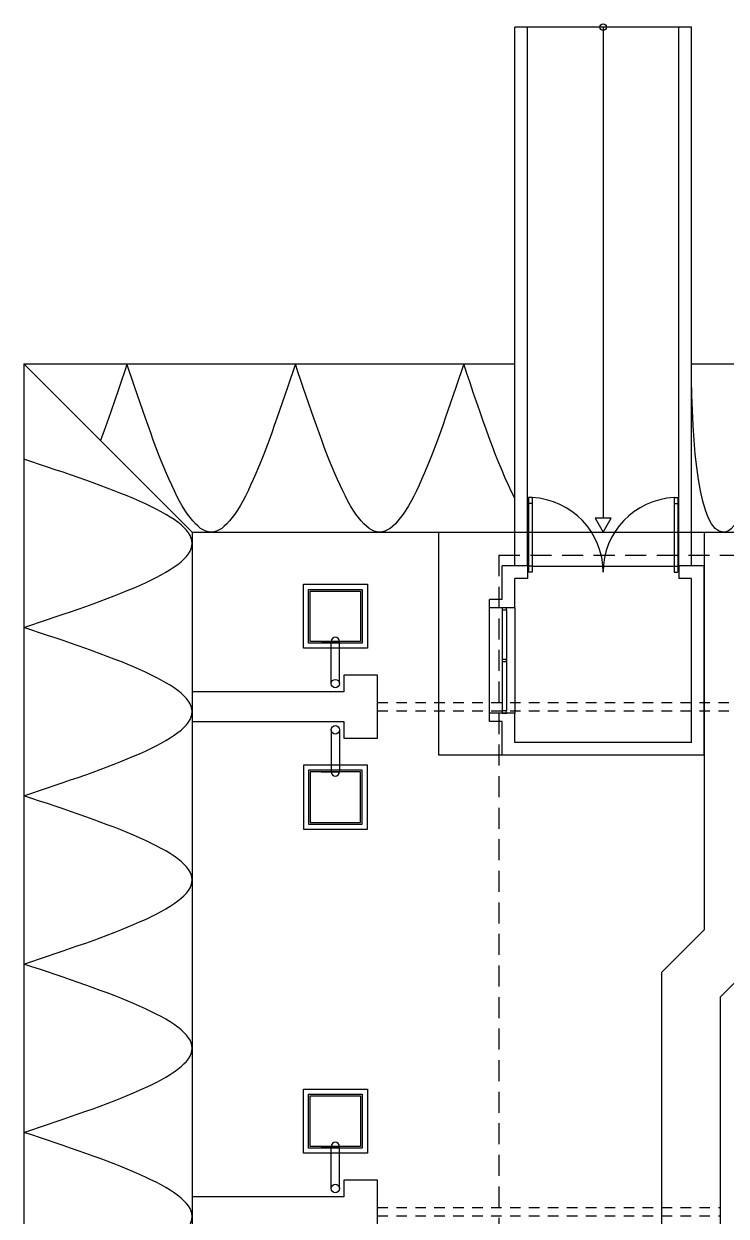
# Model space of a CAD drawing. Extents: x -1592 to 8, y 0 to 418.
# Drawn here: x -1164.31 to -1155.97, y 383.1 to 397.27 of the extents above; entities that cross this region are included whole.
import ezdxf

# ---------------------------------------------------------------- set-up
doc = ezdxf.new("R2010")
doc.units = 0
doc.header["$LTSCALE"] = 0.5
doc.header["$MEASUREMENT"] = 0
doc.linetypes.add('DASHED2', pattern=[0.375, 0.25, -0.125])
doc.layers.add('edificio', color=1, linetype='CONTINUOUS')

msp = doc.modelspace()

# ---------------------------------------------------------------- linework, layer by layer
at = {"layer": 'edificio', "color": 1}
for p, q in [((-1156.379, 397.232), (-1158.479, 397.232)), ((-1158.479, 390.832), (-1158.479, 397.232)), ((-1158.329, 390.832), (-1158.329, 397.232)), ((-1157.429, 397.232), (-1157.429, 391.396)), ((-1156.529, 390.832), (-1156.529, 397.232)), ((-1156.379, 390.832), (-1156.379, 397.232)), ((-1159.379, 388.582), (-1159.379, 391.232)), ((-1158.479, 391.232), (-1156.379, 391.232)), ((-1156.229, 391.232), (-1156.229, 386.504)), ((-1158.274, 390.827), (-1156.584, 390.827)), ((-1158.779, 389.082), (-1158.779, 390.332)), ((-1158.629, 390.307), (-1158.629, 389.107)), ((-1158.579, 390.307), (-1158.579, 389.107)), ((-1158.479, 390.332), (-1158.479, 389.082)), ((-1160.778, 389.932), (-1160.56, 389.932)), ((-1160.66, 389.432), (-1160.66, 389.932)), ((-1160.56, 389.432), (-1160.56, 389.932)), ((-1160.66, 388.882), (-1160.66, 388.382)), ((-1160.56, 388.882), (-1160.56, 388.382)), ((-1158.629, 388.582), (-1159.379, 388.582)), ((-1160.778, 388.382), (-1160.56, 388.382)), ((-1156.735, 385.998), (-1156.229, 386.504)), ((-1156.735, 385.998), (-1156.735, 373.811)), ((-1160.778, 383.932), (-1160.56, 383.932)), ((-1160.66, 383.432), (-1160.66, 383.932)), ((-1160.56, 383.432), (-1160.56, 383.932))]:
    msp.add_line(p, q, dxfattribs=at)
at = {"layer": 'edificio'}
for p, q in [((-1164.31, 393.232), (-1164.31, 366.099)), ((-1164.31, 393.232), (-1158.479, 393.232)), ((-1156.379, 393.232), (-1155.529, 393.232)), ((-1158.274, 391.642), (-1158.314, 391.642)), ((-1158.314, 391.642), (-1158.314, 390.757)), ((-1158.274, 391.642), (-1158.274, 390.757)), ((-1156.584, 391.642), (-1156.544, 391.642)), ((-1156.584, 391.642), (-1156.584, 390.757)), ((-1156.544, 391.642), (-1156.544, 390.757)), ((-1158.274, 391.572), (-1158.314, 391.572)), ((-1156.584, 391.572), (-1156.544, 391.572)), ((-1162.31, 391.232), (-1162.31, 368.099)), ((-1162.31, 391.232), (-1158.479, 391.232)), ((-1156.379, 391.232), (-1155.529, 391.232)), ((-1158.629, 390.432), (-1158.629, 390.832)), ((-1158.329, 390.832), (-1158.629, 390.832)), ((-1158.329, 390.832), (-1158.479, 390.832)), ((-1158.329, 390.832), (-1158.329, 390.682)), ((-1158.274, 390.827), (-1158.314, 390.827)), ((-1156.584, 390.827), (-1156.544, 390.827)), ((-1156.529, 390.832), (-1156.529, 390.682)), ((-1156.229, 390.832), (-1156.529, 390.832)), ((-1156.229, 388.582), (-1156.229, 390.832)), ((-1158.329, 390.682), (-1158.479, 390.682)), ((-1158.479, 390.332), (-1158.479, 390.682)), ((-1158.274, 390.757), (-1158.314, 390.757)), ((-1156.584, 390.757), (-1156.544, 390.757)), ((-1156.379, 390.682), (-1156.529, 390.682)), ((-1156.379, 388.732), (-1156.379, 390.682)), ((-1158.779, 390.332), (-1158.779, 390.432)), ((-1158.629, 390.432), (-1158.779, 390.432)), ((-1158.479, 390.332), (-1158.779, 390.332)), ((-1158.779, 388.982), (-1158.779, 389.082)), ((-1158.479, 389.082), (-1158.779, 389.082)), ((-1158.629, 388.982), (-1158.779, 388.982)), ((-1158.629, 388.582), (-1158.629, 388.982)), ((-1158.479, 388.732), (-1158.479, 389.082)), ((-1156.379, 388.732), (-1158.479, 388.732)), ((-1156.229, 388.582), (-1158.629, 388.582)), ((-1156.035, 385.708), (-1155.529, 386.214)), ((-1156.035, 382.957), (-1156.035, 385.708))]:
    msp.add_line(p, q, dxfattribs=at)
at = {"layer": 'edificio', "color": 6}
msp.add_line((-1162.31, 391.232), (-1164.31, 393.232), dxfattribs=at)
at = {"layer": 'edificio', "color": 1, "linetype": 'DASHED2', "ltscale": 2}
for q in [(-1155.529, 390.957), (-1158.667, 369.336)]:
    msp.add_line((-1158.667, 390.957), q, dxfattribs=at)
at = {"layer": 'edificio', "linetype": 'DASHED2'}
for p, q in [((-1160.11, 389.207), (-1155.529, 389.207)), ((-1160.11, 389.107), (-1155.529, 389.107)), ((-1160.11, 383.207), (-1156.035, 383.207)), ((-1160.11, 383.107), (-1156.035, 383.107))]:
    msp.add_line(p, q, dxfattribs=at)
at = {"layer": 'edificio', "color": 1}
for points in [[(-1157.429, 391.232), (-1157.335, 391.396), (-1157.524, 391.396)], [(-1160.23, 389.852), (-1160.99, 389.852), (-1160.99, 390.612), (-1160.23, 390.612)], [(-1160.29, 389.912), (-1160.93, 389.912), (-1160.93, 390.552), (-1160.29, 390.552)], [(-1160.31, 389.932), (-1160.91, 389.932), (-1160.91, 390.532), (-1160.31, 390.532)], [(-1158.579, 390.307), (-1158.579, 390.332), (-1158.629, 390.332), (-1158.629, 390.307)], [(-1158.579, 389.695), (-1158.579, 389.72), (-1158.629, 389.72), (-1158.629, 389.695)], [(-1158.579, 389.082), (-1158.579, 389.107), (-1158.629, 389.107), (-1158.629, 389.082)], [(-1160.23, 388.462), (-1160.99, 388.462), (-1160.99, 387.702), (-1160.23, 387.702)], [(-1160.29, 388.402), (-1160.93, 388.402), (-1160.93, 387.762), (-1160.29, 387.762)], [(-1160.31, 388.382), (-1160.91, 388.382), (-1160.91, 387.782), (-1160.31, 387.782)], [(-1160.23, 383.852), (-1160.99, 383.852), (-1160.99, 384.612), (-1160.23, 384.612)], [(-1160.29, 383.912), (-1160.93, 383.912), (-1160.93, 384.552), (-1160.29, 384.552)], [(-1160.31, 383.932), (-1160.91, 383.932), (-1160.91, 384.532), (-1160.31, 384.532)]]:
    msp.add_lwpolyline(points, close=True, dxfattribs=at)
at = {"layer": 'edificio', "color": 5}
for points in [[(-1162.31, 389.332), (-1162.31, 388.982), (-1160.51, 388.982), (-1160.51, 388.782), (-1160.11, 388.782), (-1160.11, 389.532), (-1160.51, 389.532), (-1160.51, 389.332), (-1162.31, 389.332)], [(-1162.31, 383.332), (-1162.31, 382.982), (-1160.51, 382.982), (-1160.51, 382.782), (-1160.11, 382.782), (-1160.11, 383.532), (-1160.51, 383.532), (-1160.51, 383.332), (-1162.31, 383.332)]]:
    msp.add_lwpolyline(points, dxfattribs=at)
at = {"layer": 'edificio', "color": 1}
msp.add_circle((-1157.429, 397.232), 0.04, dxfattribs=at)
at = {"layer": 'edificio', "color": 1, "linetype": 'Continuous'}
for centre in [(-1160.61, 389.432), (-1160.61, 388.882), (-1160.61, 383.432)]:
    msp.add_circle(centre, 0.05, dxfattribs=at)
at = {"layer": 'edificio'}
for centre, start, end in [((-1158.316, 390.756), 0.0448, 87.3062), ((-1156.543, 390.756), 92.6938, 179.9552)]:
    msp.add_arc(centre, 0.887, start, end, dxfattribs=at)
at = {"layer": 'edificio', "color": 1, "linetype": 'Continuous'}
for centre, start, end in [((-1160.61, 389.932), 0, 180), ((-1160.61, 388.382), 180, 0), ((-1160.61, 383.932), 0, 180)]:
    msp.add_arc(centre, 0.05, start, end, dxfattribs=at)
at = {"layer": 'edificio', "color": 6}
for points in [[(-1163.085, 393.232), (-1163.19, 392.918), (-1163.294, 392.604), (-1163.399, 392.321)], [(-1158.479, 391.637), (-1158.681, 392.021), (-1158.883, 392.626), (-1159.085, 393.232)]]:
    msp.add_open_spline(points, degree=3, dxfattribs=at)
for points in [[(-1161.085, 393.232), (-1162.085, 391.232), (-1163.085, 393.232)], [(-1159.085, 393.232), (-1160.085, 391.232), (-1161.085, 393.232)], [(-1164.31, 390.099), (-1162.31, 391.099), (-1164.31, 392.099)], [(-1164.31, 388.099), (-1162.31, 389.099), (-1164.31, 390.099)], [(-1164.31, 386.099), (-1162.31, 387.099), (-1164.31, 388.099)], [(-1164.31, 384.099), (-1162.31, 385.099), (-1164.31, 386.099)], [(-1164.31, 382.099), (-1162.31, 383.099), (-1164.31, 384.099)]]:
    msp.add_spline(points, degree=3, dxfattribs=at)
msp.add_open_spline([(-1155.529, 393.232), (-1155.628, 391.541), (-1156.233, 390.676), (-1156.379, 392.232), (-1156.379, 393.232)], degree=3, knots=[0.993455, 0.993455, 0.993455, 0.993455, 2.236068, 4.472136, 4.472136, 4.472136, 4.472136], dxfattribs=at)

doc.saveas('drawing.dxf')
